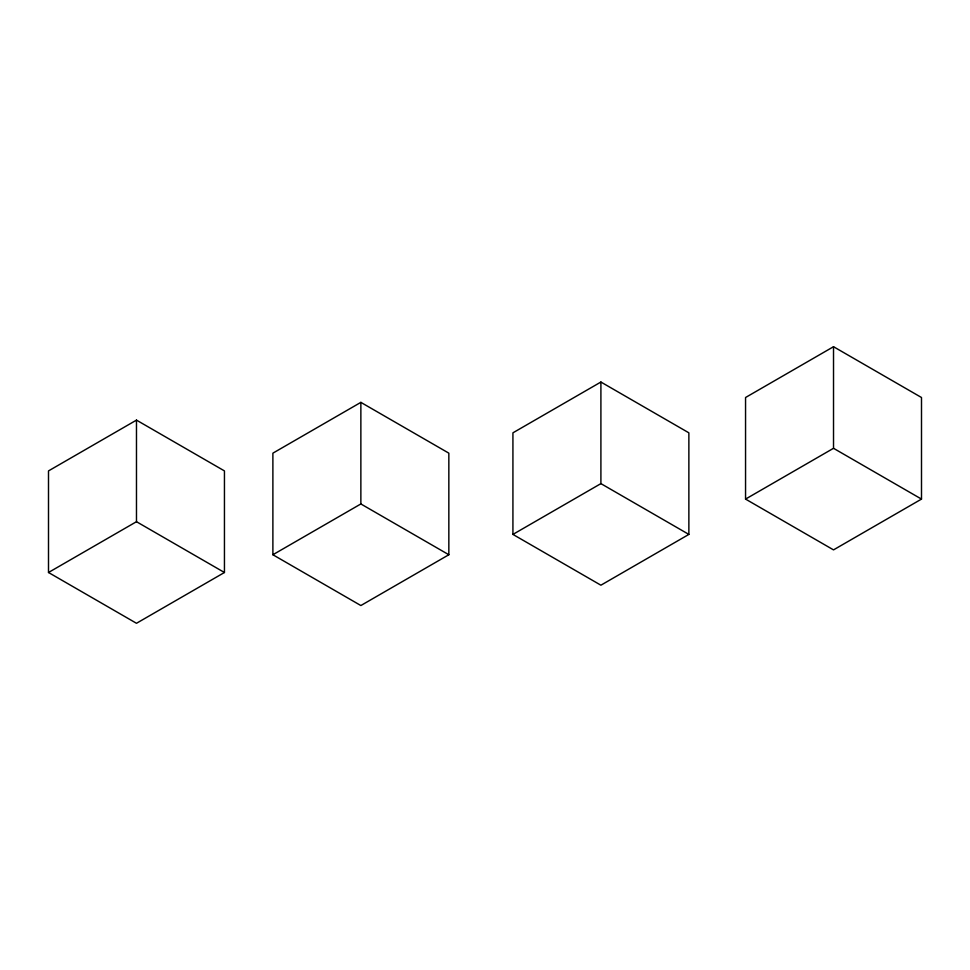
<?xml version="1.0" encoding="UTF-8"?>
<svg xmlns="http://www.w3.org/2000/svg" width="970" height="970" viewBox="0 0 970 970"><rect width="100%" height="100%" fill="white"/><g stroke="black" fill="none" stroke-linecap="round" stroke-linejoin="round"><path stroke-width="1.45" d="M136.479 420.119L48.5 470.911L48.5 572.494L136.479 623.286L224.446 572.494L224.446 470.911L136.479 420.119L136.479 521.702L48.5 572.494M360.864 402.368L272.885 453.16L272.885 554.743L360.864 605.535L448.843 554.743L448.843 453.16L360.864 402.368L360.864 503.951L272.885 554.743M600.903 382.034L512.924 432.826L512.924 534.409L600.903 585.201L688.87 534.409L688.87 432.826L600.903 382.034L600.903 483.618L688.87 534.409M833.521 346.714L745.554 397.506L745.554 499.089L833.521 549.881L921.5 499.089L921.5 397.506L833.521 346.714L833.521 448.298L745.554 499.089M512.924 534.409L600.903 483.618M833.521 448.298L921.5 499.089M360.864 503.951L448.843 554.743M136.479 521.702L224.446 572.494"/></g></svg>
